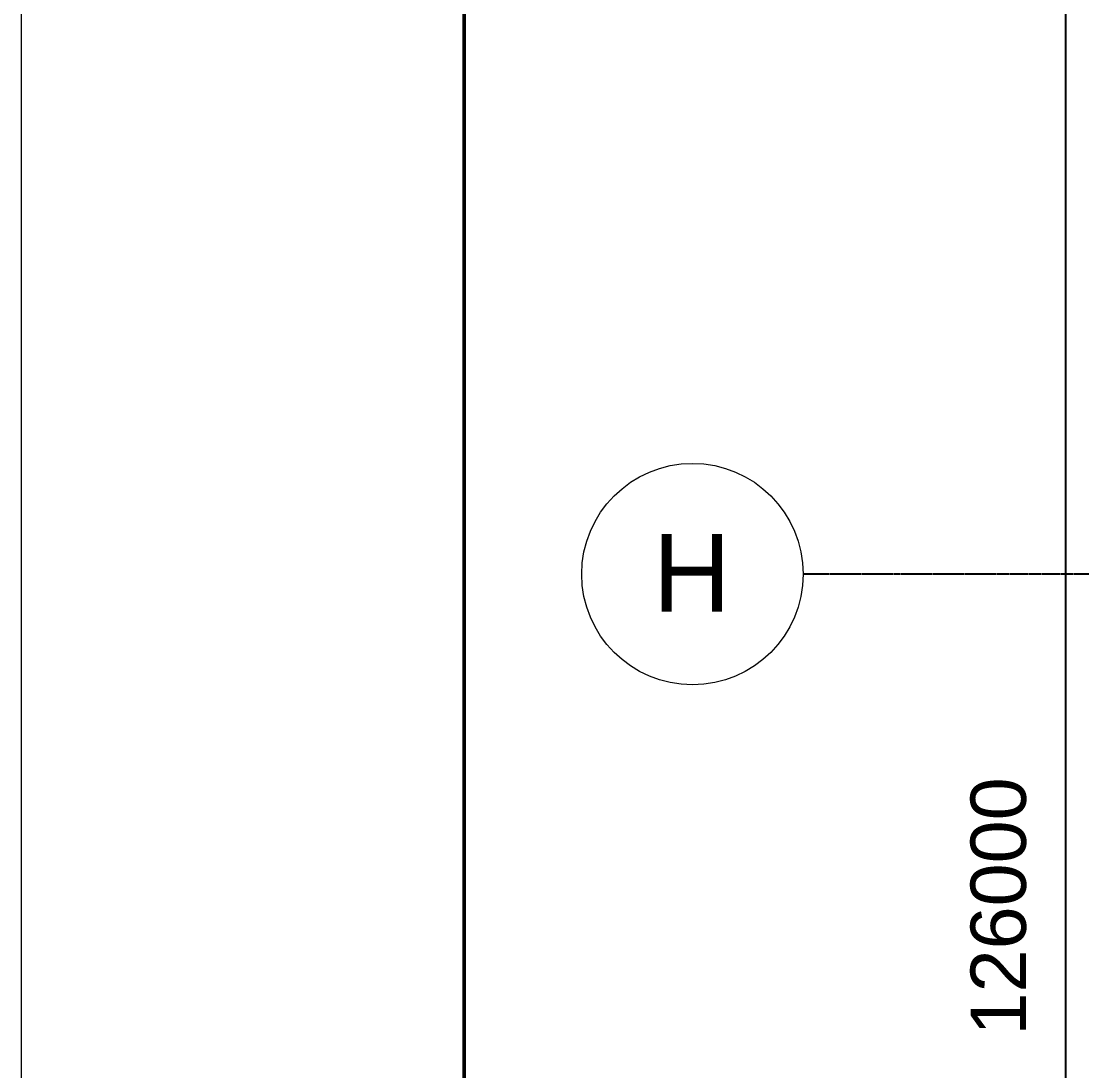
# Model space of a CAD drawing. Header units: millimetres. Extents: x 2140 to 223837, y 2113 to 170313.
# Drawn here: x 2140 to 11717, y 97273 to 106750 of the extents above; entities that cross this region are included whole.
import ezdxf

# ---------------------------------------------------------------- set-up
doc = ezdxf.new("R2010")
doc.units = ezdxf.units.MM
doc.linetypes.add('Линия сетки', pattern=[22.225, 12.7, -3.175, 3.175, -3.175])
for name, color, linetype, lineweight in [('G-ANNO-TTLB', 7, 'Continuous', 30), ('G-ANNO-TTLB-THIN', 7, 'Continuous', 20), ('S-GRID-IDEN', 7, 'Continuous', 20)]:
    doc.layers.add(name, color=color, linetype=linetype, lineweight=lineweight)
doc.layers.add('Стены', color=7, linetype='Continuous')
doc.styles.add('Arial', font='arial.ttf')
doc.styles.add('Arial_1', font='arial.ttf', dxfattribs={"height": 500})
doc.dimstyles.new('Диагональ_-_2_5_мм_Arial_-_Линия_выноски_-_Текст_сверху_2', dxfattribs={"dimscale": 304.8, "dimtxt": 510.1297, "dimasz": 1.968504, "dimexe": 1.574803, "dimexo": 0.984252, "dimgap": 1.148294, "dimtad": 1, "dimdec": 3, "dimrnd": 0.001, "dimdsep": 46, "dimtxsty": 'Arial_1', "dimblk1": 'OBLIQUE', "dimblk2": 'OBLIQUE', "dimsah": 1, "dimcen": 0.09, "dimdle": 1.574803, "dimazin": 2, "dimtfac": 1, "dimtdec": 4, "dimtix": 1, "dimtmove": 0, "dimatfit": 3, "dimfxl": 1, "dimtvp": 1, "dimtfill": 1, "dimtolj": 1, "dimtzin": 0, "dimarcsym": 2})

# ---------------------------------------------------------------- blocks, each defined once
blk = doc.blocks.new('_Лист АР - А1К-736802-План на отм_ 0_000')
at = {"layer": 'G-ANNO-TTLB', "lineweight": 50}
blk.add_line((-766, 687.5), (-766, -143.5), dxfattribs=at)
at = {"layer": 'G-ANNO-TTLB-THIN'}
blk.add_line((-786, 692.5), (-786, -148.5), dxfattribs=at)
blk = doc.blocks.new('Ось сетки - Заголовок сетки - Окружность 5 мм-545732-В_АР_ПЭ_01 Этаж')
at = {"layer": 'S-GRID-IDEN'}
blk.add_circle((0, 0), 5, dxfattribs=at)
blk = doc.blocks.new('_Oblique')
at = {"color": 0, "linetype": 'ByBlock', "lineweight": -2}
blk.add_line((-0.5, -0.5), (0.5, 0.5), dxfattribs=at)
blk = doc.blocks.new('*D371')
at = {"color": 0, "lineweight": -2, "transparency": 16777216}
for p, q in [((9431.3, 33164.9), (9431.3, 160124.9)), ((9307, 159644.9), (9911.3, 159644.9)), ((9301.1, 33644.9), (8951.3, 33644.9))]:
    blk.add_line(p, q, dxfattribs=at)
at = {"layer": 'Defpoints', "color": 0, "transparency": 16777216}
for p in [(9007, 159644.9), (9431.3, 159644.9), (9601.1, 33644.9)]:
    blk.add_point(p, dxfattribs=at)
at = {"color": 0, "lineweight": -2, "transparency": 16777216, "xscale": 599.9999999999999, "yscale": 599.9999999999999, "zscale": 599.9999999999999}
for p, rotation in [((9431.3, 159644.9), 90), ((9431.3, 33644.9), 270)]:
    blk.add_blockref('_Oblique', p, dxfattribs=dict(at, rotation=rotation))
at = {"color": 0, "transparency": 16777216, "insert": (8826, 96644.9), "char_height": 500, "width": 1845.885, "attachment_point": 5, "rotation": 90, "style": 'Arial_1', "bg_fill": 3, "box_fill_scale": 1.1, "bg_fill_color": 256, "bg_fill_true_color": 13158600, "bg_fill_transparency": 0}
blk.add_mtext('\\A1;126000', dxfattribs=at)
blk = doc.blocks.new('Помещение')
at = {"color": 9, "linetype": 'Линия сетки', "true_color": 0xc7c8ca}
blk.add_line((113992.9741, 99644.9347), (7061.0864, 99644.9347), dxfattribs=at)
at = {"lineweight": 9, "xscale": 200, "yscale": 200, "zscale": 200}
blk.add_blockref('_Лист АР - А1К-736802-План на отм_ 0_000', (157200, 29700), dxfattribs=at)
at = {"lineweight": 20, "xscale": 199.9999999999999, "yscale": 199.9999999999999, "zscale": 199.9999999999999, "rotation": 89.99999999999982}
blk.add_blockref('Ось сетки - Заголовок сетки - Окружность 5 мм-545732-В_АР_ПЭ_01 Этаж', (6061.0864, 99644.9347), dxfattribs=at)
at = {"insert": (5702.2454, 100007.3364), "char_height": 700, "width": 865.8225, "attachment_point": 1, "style": 'Arial'}
blk.add_mtext('\\fArial|b0|i0|c204|p34|;Н', dxfattribs=at)
dim = blk.add_linear_dim(base=(9431.2531, 159644.9347), p1=(9601.0864, 33644.9347), p2=(9006.9891, 159644.9347), angle=90, dimstyle='Диагональ_-_2_5_мм_Arial_-_Линия_выноски_-_Текст_сверху_2', override={"dimpost": '<>', "dimfxl": 126001.400594})
dim.commit()
dim.dimension.update_dxf_attribs({"geometry": '*D371', "text_midpoint": (8825.9666, 96644.9347)})

msp = doc.modelspace()

# ---------------------------------------------------------------- block references
at = {"layer": 'Стены'}
msp.add_blockref('Помещение', (2139.8, 2112.9), dxfattribs=at)

doc.saveas('drawing.dxf')
